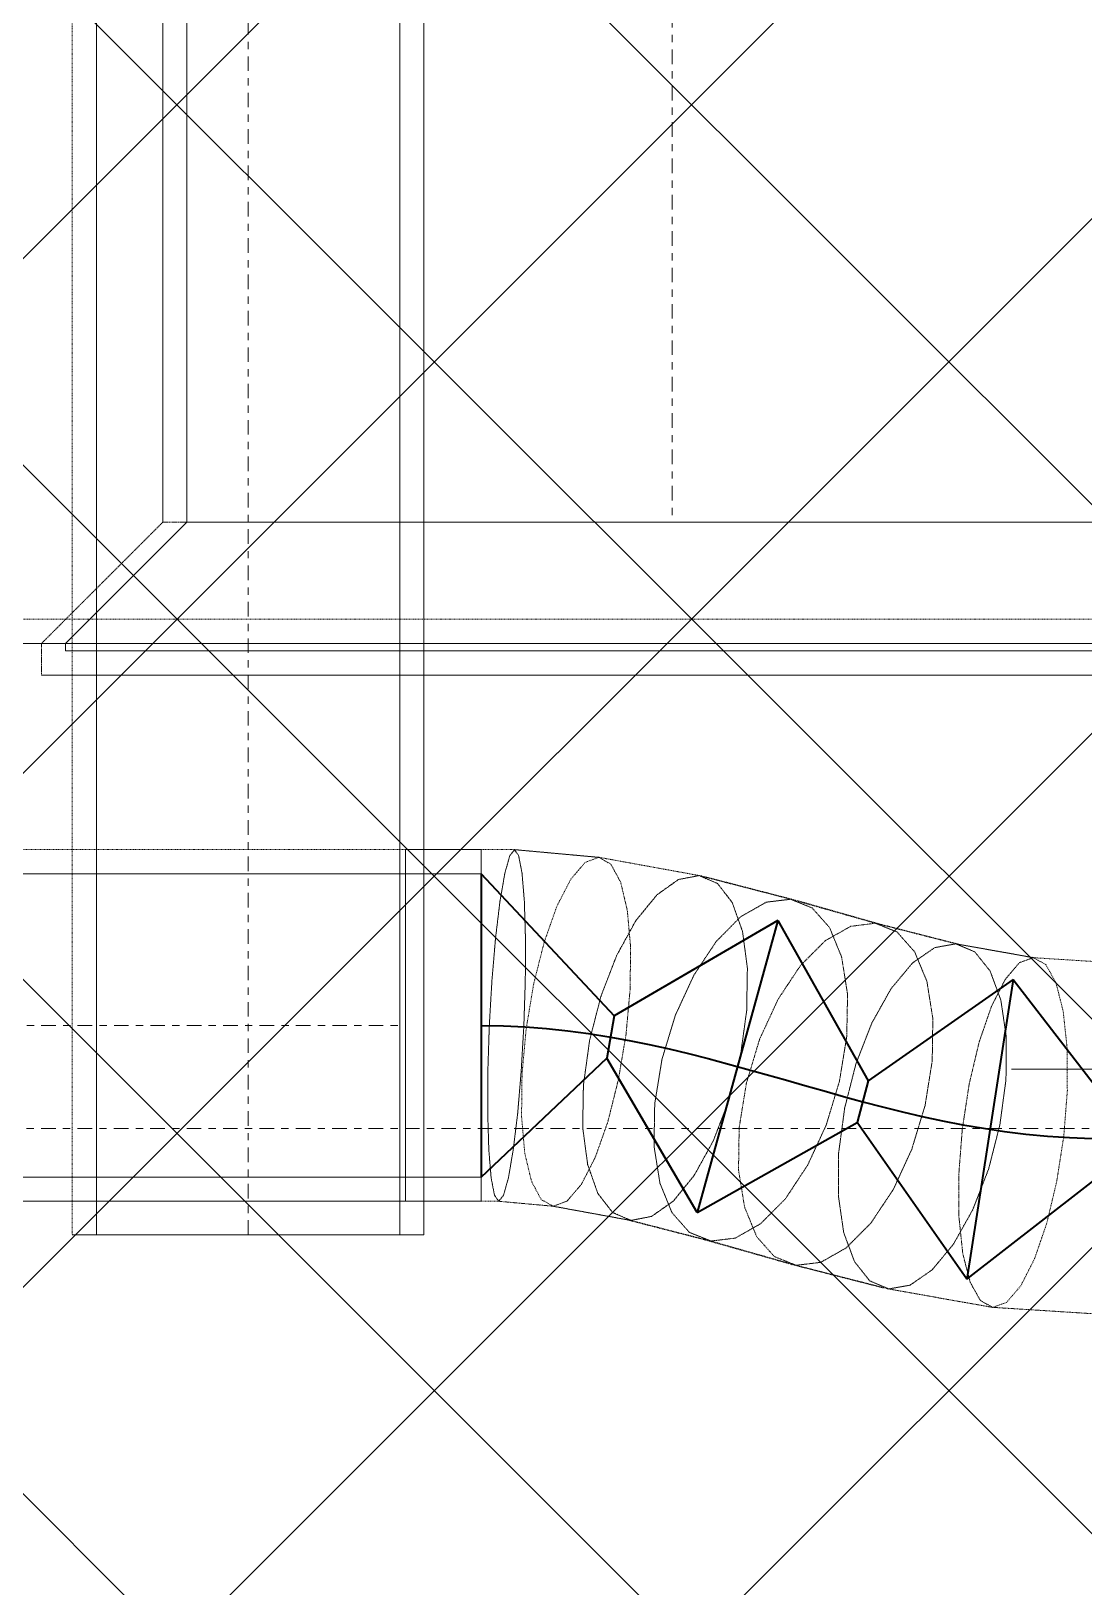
# Model space of a CAD drawing. Header units: inches. Extents: x -83664 to 20107, y -47222 to 19398.
# Drawn here: x -45511 to -44643, y -9226 to -7943 of the extents above; entities that cross this region are included whole.
import ezdxf

# ---------------------------------------------------------------- set-up
doc = ezdxf.new("R2010")
doc.units = ezdxf.units.IN
doc.header["$MEASUREMENT"] = 0
doc.linetypes.add('Center', pattern=[29.999999, 12, -6, 6, -6])
doc.linetypes.add('Hidden 0_50', pattern=[1.0584, 0.5292, -0.5292])
for name, color, linetype, lineweight in [('A-DETL-GENF', 7, 'Continuous', 9), ('M-HVAC-CDFF', 7, 'Continuous', 9), ('M-HVAC-DUCT-CNTR', 7, 'Center', 9)]:
    doc.layers.add(name, color=color, linetype=linetype, lineweight=lineweight)
doc.layers.add('M-HVAC-DUCT', color=7, linetype='Continuous', lineweight=9, true_color=0xffe97f)
doc.layers.add('M-HVAC-DUCT-PATT', color=7, linetype='Continuous', lineweight=35, true_color=0x007f00)

# ---------------------------------------------------------------- blocks, each defined once
blk = doc.blocks.new('GCE-AT-Return Air Rectangular Diffuser - 230x230-V40-FIRST FLOOR AC CONDITIONING LAYOUT - PART A')
at = {"layer": 'A-DETL-GENF', "true_color": 0xff00ff}
for points in [[(0, 205), (36.4, 305), (-36.4, 305)], [(-305, -36.4), (-205, 0), (-305, 36.4)], [(305, -36.4), (305, 36.4), (205, 0)], [(36.4, -305), (0, -205), (-36.4, -305)]]:
    blk.add_hatch(color=6, dxfattribs=at).paths.add_polyline_path(points)
at = {"layer": 'A-DETL-GENF', "color": 6, "true_color": 0xff00ff}
for p, q in [((0, 405), (0, 305)), ((0, 205), (-36.4, 305)), ((-36.4, 305), (36.4, 305)), ((0, 205), (36.4, 305)), ((-165, 165), (165, 165)), ((-165, -165), (-165, 165)), ((-165, 165), (165, -165)), ((165, 165), (165, -165)), ((-205, 0), (-305, 36.4)), ((-305, -36.4), (-305, 36.4)), ((205, 0), (305, 36.4)), ((305, 36.4), (305, -36.4)), ((405, 0), (305, 0)), ((-405, 0), (-305, 0)), ((-205, 0), (-305, -36.4)), ((205, 0), (305, -36.4)), ((165, -165), (-165, -165)), ((0, -205), (-36.4, -305)), ((0, -205), (36.4, -305)), ((-36.4, -305), (36.4, -305)), ((0, -405), (0, -305))]:
    blk.add_line(p, q, dxfattribs=at)
blk = doc.blocks.new('M_Rec to Rnd Transition - Angle - 60 Degree-V126-FIRST FLOOR AC CONDITIONING LAYOUT - PART A')
at = {"layer": 'M-HVAC-DUCT', "color": 6, "true_color": 0xff00ff}
for p, q in [((0, 125), (62.5, 125)), ((62.5, 125), (0, 125)), ((0, 125), (0, -125)), ((0, -125), (0, 125)), ((62.5, 0), (62.5, 125)), ((62.5, 0), (62.5, 125)), ((62.5, -125), (62.5, 0)), ((62.5, -125), (62.5, 0)), ((0, -125), (62.5, -125)), ((62.5, -125), (0, -125))]:
    blk.add_line(p, q, dxfattribs=at)
blk = doc.blocks.new('M_Rec Tap - Beveled - Standard-9392306-FIRST FLOOR AC CONDITIONING LAYOUT - PART A')
at = {"layer": 'M-HVAC-DUCT', "color": 6, "true_color": 0xff00ff}
for p, q in [((0, 500), (-6.096, 500)), ((-6.096, -400), (-6.096, 500)), ((-6.096, 500), (-6.096, -400)), ((-6.096, 500), (0, 500)), ((100, 400), (0, 500)), ((100, 400), (0, 500)), ((100, 400), (100, -400)), ((100, -400), (100, 400)), ((-6.096, -400), (100, -400)), ((100, -400), (-6.096, -400))]:
    blk.add_line(p, q, dxfattribs=at)
blk = doc.blocks.new('TEMW-SMBZ-HO-BM-HVAC-00002_rvt-1-FIRST FLOOR AC CONDITIONING LAYOUT - PART A')
at = {"layer": 'M-HVAC-DUCT', "color": 6, "linetype": 'Hidden 0_50', "true_color": 0xff00ff}
for p, q in [((106054.5, 95843.9), (106054.5, 90023.9)), ((106054.5, 90023.9), (106054.5, 95843.9)), ((106054.5, 90023.9), (105954.5, 89923.9)), ((105954.5, 89923.9), (106054.5, 90023.9)), ((106054.5, 90023.9), (106894.5, 90023.9)), ((106894.5, 90023.9), (106054.5, 90023.9)), ((106894.5, 90023.9), (106054.5, 90023.9)), ((106054.5, 90023.9), (106894.5, 90023.9)), ((107787.7, 89943.9), (105834.3, 89943.9)), ((107787.7, 89943.9), (105834.3, 89943.9)), ((105954.5, 89923.9), (105954.5, 89897.8)), ((105954.5, 89897.8), (105954.5, 89923.9)), ((105954.5, 89897.8), (106894.5, 89897.8)), ((106894.5, 89897.8), (105954.5, 89897.8)), ((106254.7, 89753.9), (105594.4, 89753.9)), ((106254.7, 89753.9), (105594.4, 89753.9)), ((106254.7, 89753.9), (106317.2, 89753.9)), ((106317.2, 89753.9), (106254.7, 89753.9)), ((106254.7, 89463.9), (106254.7, 89753.9)), ((106254.7, 89753.9), (106254.7, 89463.9)), ((106254.7, 89463.9), (106254.7, 89753.9)), ((106254.7, 89753.9), (106254.7, 89463.9)), ((106344.6, 89753.9), (106317.2, 89753.9)), ((106317.2, 89753.9), (106317.2, 89463.9)), ((106317.2, 89753.9), (106317.2, 89463.9)), ((106344.6, 89753.9), (106317.2, 89753.9)), ((106317.2, 89608.9), (106317.2, 89753.9)), ((106317.2, 89608.9), (106317.2, 89753.9)), ((106414, 89747.6), (106344.6, 89753.9)), ((106414.4, 89747.5), (106344.7, 89753.9)), ((106496.8, 89732.5), (106414, 89747.6)), ((106498.9, 89732.2), (106415.4, 89747.4)), ((106572.2, 89713), (106496.8, 89732.5)), ((106576.9, 89712.1), (106500.8, 89731.8)), ((106642.1, 89693.2), (106572.2, 89713)), ((106647.7, 89692), (106577.8, 89711.9)), ((106708.5, 89676.2), (106642.1, 89693.2)), ((106712.5, 89675.5), (106646.7, 89692.3)), ((106772.3, 89664.8), (106708.5, 89676.2)), ((106773.6, 89664.7), (106710.5, 89675.9)), ((106835.6, 89660.8), (106772.3, 89664.8)), ((106835.6, 89660.8), (106772.3, 89664.8)), ((106317.2, 89463.9), (106317.2, 89608.9)), ((106317.2, 89463.9), (106317.2, 89608.9)), ((105594.4, 89463.9), (106254.7, 89463.9)), ((106254.7, 89463.9), (105594.4, 89463.9)), ((106254.7, 89463.9), (106317.2, 89463.9)), ((106317.2, 89463.9), (106254.7, 89463.9)), ((106317.2, 89463.9), (106331.6, 89463.9)), ((106317.2, 89463.9), (106331.6, 89463.9)), ((106331.5, 89463.9), (106376.3, 89459.8)), ((106331.6, 89463.9), (106376.6, 89459.8)), ((106375.2, 89460), (106438.5, 89448.4)), ((106376.6, 89459.8), (106440.6, 89448.1)), ((106436.6, 89448.8), (106501.8, 89432)), ((106440.6, 89448.1), (106506.6, 89431.1)), ((106501, 89432.2), (106571.2, 89412.3)), ((106506.6, 89431.1), (106576.8, 89411.1)), ((106572.1, 89412), (106649.1, 89392.3)), ((106576.8, 89411.1), (106653.2, 89391.6)), ((106651.2, 89391.9), (106737.7, 89376.5)), ((106653.2, 89391.6), (106738.9, 89376.4)), ((106738.9, 89376.4), (106836.2, 89370.2)), ((106739, 89376.4), (106836.2, 89370.2))]:
    blk.add_line(p, q, dxfattribs=at)
at = {"layer": 'M-HVAC-DUCT', "color": 6, "true_color": 0xff00ff}
for p, q in [((106074.5, 90023.9), (106074.5, 95843.9)), ((106074.5, 90023.9), (106074.5, 95843.9)), ((106874.5, 90023.9), (106074.5, 90023.9)), ((106074.5, 90023.9), (106874.5, 90023.9)), ((105834.3, 89923.9), (107787.7, 89923.9)), ((107787.7, 89923.9), (105834.3, 89923.9)), ((105974.5, 89923.9), (105974.5, 89917.8)), ((105974.5, 89923.9), (106874.5, 89923.9)), ((105974.5, 89923.9), (106874.5, 89923.9)), ((105974.5, 89917.8), (105974.5, 89923.9)), ((105974.5, 89917.8), (106874.5, 89917.8)), ((106874.5, 89917.8), (105974.5, 89917.8)), ((105594.4, 89733.9), (106254.7, 89733.9)), ((106254.7, 89733.9), (105594.4, 89733.9)), ((106254.7, 89733.9), (106254.7, 89483.9)), ((106254.7, 89483.9), (106254.7, 89733.9)), ((106254.7, 89483.9), (105594.4, 89483.9)), ((106254.7, 89483.9), (105594.4, 89483.9))]:
    blk.add_line(p, q, dxfattribs=at)
at = {"layer": 'M-HVAC-DUCT', "color": 30, "linetype": 'Hidden 0_50', "true_color": 0xff7f00}
for p, q in [((105979.9, 95381.2), (105979.9, 89436.2)), ((105979.9, 95381.2), (105979.9, 89436.2)), ((106269.9, 89436.2), (106269.9, 95381.2)), ((106269.9, 95381.2), (106269.9, 89436.2)), ((106269.9, 89436.2), (105979.9, 89436.2)), ((105979.9, 89436.2), (106269.9, 89436.2))]:
    blk.add_line(p, q, dxfattribs=at)
at = {"layer": 'M-HVAC-DUCT', "color": 30, "true_color": 0xff7f00}
for p, q in [((105999.9, 89436.2), (105999.9, 95381.2)), ((105999.9, 95381.2), (105999.9, 89436.2)), ((106249.9, 95381.2), (106249.9, 89436.2)), ((106249.9, 95381.2), (106249.9, 89436.2)), ((105999.9, 89436.2), (106249.9, 89436.2)), ((106249.9, 89436.2), (105999.9, 89436.2))]:
    blk.add_line(p, q, dxfattribs=at)
at = {"layer": 'M-HVAC-DUCT', "color": 6, "linetype": 'Hidden 0_50', "true_color": 0xff00ff, "flags": 128}
for points in [[(106344.6, 89753.9), (106340.7, 89748.9), (106336.6, 89734.4), (106332.6, 89711.4), (106329, 89681.4), (106326, 89646.4), (106323.8, 89608.9), (106322.6, 89571.3), (106322.5, 89536.4), (106323.4, 89506.3), (106325.3, 89483.3), (106328.1, 89468.8), (106331.6, 89463.9)], [(106331.6, 89463.9), (106328.1, 89468.8), (106325.3, 89483.3), (106323.4, 89506.3), (106322.5, 89536.4), (106322.6, 89571.3), (106323.8, 89608.9), (106326, 89646.4), (106329, 89681.4), (106332.6, 89711.4), (106336.6, 89734.4), (106340.7, 89748.9), (106344.6, 89753.9)], [(106331.6, 89463.9), (106335.5, 89468.8), (106339.6, 89483.3), (106343.5, 89506.3), (106347.2, 89536.4), (106350.1, 89571.3), (106352.3, 89608.9), (106353.5, 89646.4), (106353.6, 89681.4), (106352.7, 89711.4), (106350.8, 89734.4), (106348, 89748.9), (106344.6, 89753.9)], [(106344.6, 89753.9), (106348, 89748.9), (106350.8, 89734.4), (106352.7, 89711.4), (106353.6, 89681.4), (106353.5, 89646.4), (106352.3, 89608.9), (106350.1, 89571.3), (106347.2, 89536.4), (106343.5, 89506.3), (106339.6, 89483.3), (106335.5, 89468.8), (106331.6, 89463.9)], [(106414, 89747.6), (106402.7, 89743.3), (106391, 89729.5), (106379.5, 89707.2), (106369.1, 89677.7), (106360.4, 89643.3), (106354.2, 89606.1), (106350.8, 89568.8), (106350.4, 89533.8), (106353, 89503.7), (106358.6, 89480.3), (106366.6, 89465.3), (106376.6, 89459.8)], [(106376.6, 89459.8), (106366.6, 89465.3), (106358.6, 89480.3), (106353, 89503.7), (106350.4, 89533.8), (106350.8, 89568.8), (106354.2, 89606.1), (106360.4, 89643.3), (106369.1, 89677.7), (106379.5, 89707.2), (106391, 89729.5), (106402.7, 89743.3), (106414, 89747.6)], [(106376.6, 89459.8), (106387.9, 89464.1), (106399.7, 89477.8), (106411.2, 89500.2), (106421.6, 89529.6), (106430.2, 89564.1), (106436.5, 89601.2), (106439.9, 89638.6), (106440.3, 89673.5), (106437.6, 89703.7), (106432.1, 89727.1), (106424, 89742), (106414, 89747.6)], [(106414, 89747.6), (106424, 89742), (106432.1, 89727.1), (106437.6, 89703.7), (106440.3, 89673.5), (106439.9, 89638.6), (106436.5, 89601.2), (106430.2, 89564.1), (106421.6, 89529.6), (106411.2, 89500.2), (106399.7, 89477.8), (106387.9, 89464.1), (106376.6, 89459.8)], [(106496.8, 89732.5), (106479.8, 89729.3), (106462, 89716.6), (106444.6, 89695.3), (106428.9, 89666.8), (106415.9, 89633.2), (106406.5, 89596.6), (106401.4, 89559.6), (106400.8, 89524.7), (106404.9, 89494.2), (106413.3, 89470.3), (106425.5, 89454.6), (106440.6, 89448.1)], [(106440.6, 89448.1), (106425.5, 89454.6), (106413.3, 89470.3), (106404.9, 89494.2), (106400.8, 89524.7), (106401.4, 89559.6), (106406.5, 89596.6), (106415.9, 89633.2), (106428.9, 89666.8), (106444.6, 89695.3), (106462, 89716.6), (106479.8, 89729.3), (106496.8, 89732.5)], [(106440.6, 89448.1), (106457.6, 89451.4), (106475.5, 89464), (106492.8, 89485.3), (106508.5, 89513.8), (106521.5, 89547.5), (106530.9, 89584), (106536, 89621.1), (106536.6, 89656), (106532.6, 89686.4), (106524.1, 89710.3), (106512, 89726), (106496.8, 89732.5)], [(106496.8, 89732.5), (106512, 89726), (106524.1, 89710.3), (106532.6, 89686.4), (106536.6, 89656), (106536, 89621.1), (106530.9, 89584), (106521.5, 89547.5), (106508.5, 89513.8), (106492.8, 89485.3), (106475.5, 89464), (106457.6, 89451.4), (106440.6, 89448.1)], [(106572.2, 89713), (106552.2, 89710.6), (106531.2, 89698.7), (106510.9, 89678.2), (106492.5, 89650.4), (106477.2, 89617.3), (106466.2, 89581.1), (106460.2, 89544.4), (106459.6, 89509.4), (106464.5, 89478.8), (106474.4, 89454.5), (106488.8, 89438.2), (106506.6, 89431.1)], [(106506.6, 89431.1), (106488.8, 89438.2), (106474.4, 89454.5), (106464.5, 89478.8), (106459.6, 89509.4), (106460.2, 89544.4), (106466.2, 89581.1), (106477.2, 89617.3), (106492.5, 89650.4), (106510.9, 89678.2), (106531.2, 89698.7), (106552.2, 89710.6), (106572.2, 89713)], [(106506.6, 89431.1), (106526.6, 89433.5), (106547.5, 89445.4), (106567.9, 89465.9), (106586.3, 89493.7), (106601.6, 89526.8), (106612.5, 89562.9), (106618.5, 89599.7), (106619.2, 89634.6), (106614.3, 89665.3), (106604.4, 89689.6), (106590, 89705.8), (106572.2, 89713)], [(106572.2, 89713), (106590, 89705.8), (106604.4, 89689.6), (106614.3, 89665.3), (106619.2, 89634.6), (106618.5, 89599.7), (106612.5, 89562.9), (106601.6, 89526.8), (106586.3, 89493.7), (106567.9, 89465.9), (106547.5, 89445.4), (106526.6, 89433.5), (106506.6, 89431.1)], [(106642.1, 89693.2), (106621.9, 89690.7), (106600.9, 89678.9), (106580.4, 89658.4), (106562, 89630.7), (106546.7, 89597.6), (106535.8, 89561.4), (106529.8, 89524.6), (106529.3, 89489.6), (106534.3, 89459), (106544.3, 89434.6), (106558.8, 89418.3), (106576.8, 89411.1)], [(106576.8, 89411.1), (106558.8, 89418.3), (106544.3, 89434.6), (106534.3, 89459), (106529.3, 89489.6), (106529.8, 89524.6), (106535.8, 89561.4), (106546.7, 89597.6), (106562, 89630.7), (106580.4, 89658.4), (106600.9, 89678.9), (106621.9, 89690.7), (106642.1, 89693.2)], [(106576.8, 89411.1), (106597, 89413.5), (106618, 89425.4), (106638.4, 89445.9), (106656.9, 89473.6), (106672.1, 89506.7), (106683.1, 89542.9), (106689, 89579.7), (106689.5, 89614.6), (106684.6, 89645.3), (106674.5, 89669.6), (106660, 89686), (106642.1, 89693.2)], [(106642.1, 89693.2), (106660, 89686), (106674.5, 89669.6), (106684.6, 89645.3), (106689.5, 89614.6), (106689, 89579.7), (106683.1, 89542.9), (106672.1, 89506.7), (106656.9, 89473.6), (106638.4, 89445.9), (106618, 89425.4), (106597, 89413.5), (106576.8, 89411.1)], [(106708.5, 89676.2), (106691, 89673.1), (106672.8, 89660.5), (106655.1, 89639.3), (106639.2, 89610.9), (106626.1, 89577.3), (106616.8, 89540.7), (106611.8, 89503.6), (106611.6, 89468.6), (106616, 89438.1), (106624.9, 89414.1), (106637.5, 89398.2), (106653.2, 89391.6)], [(106653.2, 89391.6), (106637.5, 89398.2), (106624.9, 89414.1), (106616, 89438.1), (106611.6, 89468.6), (106611.8, 89503.6), (106616.8, 89540.7), (106626.1, 89577.3), (106639.2, 89610.9), (106655.1, 89639.3), (106672.8, 89660.5), (106691, 89673.1), (106708.5, 89676.2)], [(106653.2, 89391.6), (106670.7, 89394.7), (106688.9, 89407.3), (106706.5, 89428.5), (106722.4, 89456.9), (106735.5, 89490.5), (106744.8, 89527.1), (106749.8, 89564.2), (106750.1, 89599.2), (106745.6, 89629.7), (106736.8, 89653.7), (106724.1, 89669.6), (106708.5, 89676.2)], [(106708.5, 89676.2), (106724.1, 89669.6), (106736.8, 89653.7), (106745.6, 89629.7), (106750.1, 89599.2), (106749.8, 89564.2), (106744.8, 89527.1), (106735.5, 89490.5), (106722.4, 89456.9), (106706.5, 89428.5), (106688.9, 89407.3), (106670.7, 89394.7), (106653.2, 89391.6)], [(106772.3, 89664.8), (106760.9, 89660.7), (106749.2, 89646.9), (106737.8, 89624.6), (106727.7, 89595.2), (106719.5, 89560.7), (106713.8, 89523.5), (106710.9, 89486), (106711, 89451), (106714.2, 89420.6), (106720.3, 89397.1), (106728.7, 89382), (106738.9, 89376.4)], [(106738.9, 89376.4), (106728.7, 89382), (106720.3, 89397.1), (106714.2, 89420.6), (106711, 89451), (106710.9, 89486), (106713.8, 89523.5), (106719.5, 89560.7), (106727.7, 89595.2), (106737.8, 89624.6), (106749.2, 89646.9), (106760.9, 89660.7), (106772.3, 89664.8)], [(106738.9, 89376.4), (106750.3, 89380.5), (106762.1, 89394.3), (106773.4, 89416.6), (106783.5, 89446), (106791.7, 89480.5), (106797.5, 89517.8), (106800.4, 89555.2), (106800.2, 89590.3), (106797, 89620.6), (106791, 89644.1), (106782.6, 89659.2), (106772.3, 89664.8)], [(106772.3, 89664.8), (106782.6, 89659.2), (106791, 89644.1), (106797, 89620.6), (106800.2, 89590.3), (106800.4, 89555.2), (106797.5, 89517.8), (106791.7, 89480.5), (106783.5, 89446), (106773.4, 89416.6), (106762.1, 89394.3), (106750.3, 89380.5), (106738.9, 89376.4)]]:
    blk.add_lwpolyline(points, dxfattribs=at)
at = {"layer": 'M-HVAC-DUCT-CNTR', "color": 6, "true_color": 0xff00ff}
for p, q in [((106474.5, 95843.9), (106474.5, 90023.9)), ((105594.4, 89608.9), (106254.7, 89608.9)), ((105834.3, 89523.9), (107787.7, 89523.9))]:
    blk.add_line(p, q, dxfattribs=at)
at = {"layer": 'M-HVAC-DUCT-CNTR', "color": 30, "true_color": 0xff7f00}
blk.add_line((106124.9, 89436.2), (106124.9, 95381.2), dxfattribs=at)
at = {"layer": 'M-HVAC-DUCT-CNTR', "color": 6, "linetype": 'Continuous', "lineweight": 35, "true_color": 0xff00ff}
blk.add_open_spline([(106317.2, 89608.9), (106514, 89608.9), (106740.1, 89442.1), (107159.4, 89572.8), (107159.4, 89572.8)], degree=3, knots=[0, 0, 0, 0, 1.936507, 3.195235, 3.195235, 3.195235, 3.195235], dxfattribs=at)
at = {"layer": 'M-HVAC-DUCT-PATT', "color": 6, "true_color": 0xff00ff}
for p, q in [((106317.2, 89733.9), (106426.7, 89616.8)), ((106317.2, 89733.9), (106317.2, 89483.9)), ((106317.2, 89733.9), (106317.2, 89483.9)), ((106561.7, 89695.6), (106426.7, 89616.8)), ((106561.7, 89695.6), (106495.2, 89454.6)), ((106561.7, 89695.6), (106495.2, 89454.6)), ((106561.7, 89695.6), (106636.3, 89563.1)), ((106755.6, 89646.8), (106636.3, 89563.1)), ((106755.6, 89646.8), (106717.6, 89399.7)), ((106755.6, 89646.8), (106717.6, 89399.7)), ((106755.6, 89646.8), (106843.2, 89533.3)), ((106426.7, 89616.8), (106420.8, 89581.9)), ((106317.2, 89483.9), (106420.8, 89581.9)), ((106495.2, 89454.6), (106420.8, 89581.9)), ((106636.3, 89563.1), (106627.2, 89528.9)), ((106495.2, 89454.6), (106627.2, 89528.9)), ((106717.6, 89399.7), (106627.2, 89528.9)), ((106717.6, 89399.7), (106843.7, 89497.9))]:
    blk.add_line(p, q, dxfattribs=at)
at = {"layer": 'M-HVAC-CDFF', "color": 6, "linetype": 'Hidden 0_50', "lineweight": 9, "true_color": 0xff00ff}
blk.add_blockref('GCE-AT-Return Air Rectangular Diffuser - 230x230-V40-FIRST FLOOR AC CONDITIONING LAYOUT - PART A', (107159.4, 89572.8), dxfattribs=at)
at = {"layer": 'M-HVAC-DUCT', "color": 6, "linetype": 'Hidden 0_50', "lineweight": 9, "true_color": 0xff00ff, "rotation": 90}
blk.add_blockref('M_Rec Tap - Beveled - Standard-9392306-FIRST FLOOR AC CONDITIONING LAYOUT - PART A', (106474.5, 89923.9), dxfattribs=at)
at = {"layer": 'M-HVAC-DUCT', "color": 6, "linetype": 'Hidden 0_50', "lineweight": 9, "true_color": 0xff00ff}
blk.add_blockref('M_Rec to Rnd Transition - Angle - 60 Degree-V126-FIRST FLOOR AC CONDITIONING LAYOUT - PART A', (106254.7, 89608.9), dxfattribs=at)
blk = doc.blocks.new('TEMW-SMBZ-HO-BM-HVAC-00002_rvt-2-FIRST FLOOR AC CONDITIONING LAYOUT - PART A')
at = {"layer": 'M-HVAC-DUCT', "color": 6, "linetype": 'Hidden 0_50', "true_color": 0xff00ff}
for p, q in [((106054.5, 95843.9), (106054.5, 90023.9)), ((106054.5, 90023.9), (106054.5, 95843.9)), ((106054.5, 90023.9), (105954.5, 89923.9)), ((105954.5, 89923.9), (106054.5, 90023.9)), ((106054.5, 90023.9), (106894.5, 90023.9)), ((106894.5, 90023.9), (106054.5, 90023.9)), ((106894.5, 90023.9), (106054.5, 90023.9)), ((106054.5, 90023.9), (106894.5, 90023.9)), ((107787.7, 89943.9), (105834.3, 89943.9)), ((107787.7, 89943.9), (105834.3, 89943.9)), ((105954.5, 89923.9), (105954.5, 89897.8)), ((105954.5, 89897.8), (105954.5, 89923.9)), ((105954.5, 89897.8), (106894.5, 89897.8)), ((106894.5, 89897.8), (105954.5, 89897.8)), ((106254.7, 89753.9), (105594.4, 89753.9)), ((106254.7, 89753.9), (105594.4, 89753.9)), ((106254.7, 89753.9), (106317.2, 89753.9)), ((106317.2, 89753.9), (106254.7, 89753.9)), ((106254.7, 89463.9), (106254.7, 89753.9)), ((106254.7, 89753.9), (106254.7, 89463.9)), ((106254.7, 89463.9), (106254.7, 89753.9)), ((106254.7, 89753.9), (106254.7, 89463.9)), ((106344.6, 89753.9), (106317.2, 89753.9)), ((106317.2, 89753.9), (106317.2, 89463.9)), ((106317.2, 89753.9), (106317.2, 89463.9)), ((106344.6, 89753.9), (106317.2, 89753.9)), ((106317.2, 89608.9), (106317.2, 89753.9)), ((106317.2, 89608.9), (106317.2, 89753.9)), ((106414, 89747.6), (106344.6, 89753.9)), ((106414.4, 89747.5), (106344.7, 89753.9)), ((106496.8, 89732.5), (106414, 89747.6)), ((106498.9, 89732.2), (106415.4, 89747.4)), ((106572.2, 89713), (106496.8, 89732.5)), ((106576.9, 89712.1), (106500.8, 89731.8)), ((106642.1, 89693.2), (106572.2, 89713)), ((106647.7, 89692), (106577.8, 89711.9)), ((106708.5, 89676.2), (106642.1, 89693.2)), ((106712.5, 89675.5), (106646.7, 89692.3)), ((106772.3, 89664.8), (106708.5, 89676.2)), ((106773.6, 89664.7), (106710.5, 89675.9)), ((106835.6, 89660.8), (106772.3, 89664.8)), ((106835.6, 89660.8), (106772.3, 89664.8)), ((106317.2, 89463.9), (106317.2, 89608.9)), ((106317.2, 89463.9), (106317.2, 89608.9)), ((105594.4, 89463.9), (106254.7, 89463.9)), ((106254.7, 89463.9), (105594.4, 89463.9)), ((106254.7, 89463.9), (106317.2, 89463.9)), ((106317.2, 89463.9), (106254.7, 89463.9)), ((106317.2, 89463.9), (106331.6, 89463.9)), ((106317.2, 89463.9), (106331.6, 89463.9)), ((106331.5, 89463.9), (106376.3, 89459.8)), ((106331.6, 89463.9), (106376.6, 89459.8)), ((106375.2, 89460), (106438.5, 89448.4)), ((106376.6, 89459.8), (106440.6, 89448.1)), ((106436.6, 89448.8), (106501.8, 89432)), ((106440.6, 89448.1), (106506.6, 89431.1)), ((106501, 89432.2), (106571.2, 89412.3)), ((106506.6, 89431.1), (106576.8, 89411.1)), ((106572.1, 89412), (106649.1, 89392.3)), ((106576.8, 89411.1), (106653.2, 89391.6)), ((106651.2, 89391.9), (106737.7, 89376.5)), ((106653.2, 89391.6), (106738.9, 89376.4)), ((106738.9, 89376.4), (106836.2, 89370.2)), ((106739, 89376.4), (106836.2, 89370.2))]:
    blk.add_line(p, q, dxfattribs=at)
at = {"layer": 'M-HVAC-DUCT', "color": 6, "true_color": 0xff00ff}
for p, q in [((106074.5, 90023.9), (106074.5, 95843.9)), ((106074.5, 90023.9), (106074.5, 95843.9)), ((106874.5, 90023.9), (106074.5, 90023.9)), ((106074.5, 90023.9), (106874.5, 90023.9)), ((105834.3, 89923.9), (107787.7, 89923.9)), ((107787.7, 89923.9), (105834.3, 89923.9)), ((105974.5, 89923.9), (105974.5, 89917.8)), ((105974.5, 89923.9), (106874.5, 89923.9)), ((105974.5, 89923.9), (106874.5, 89923.9)), ((105974.5, 89917.8), (105974.5, 89923.9)), ((105974.5, 89917.8), (106874.5, 89917.8)), ((106874.5, 89917.8), (105974.5, 89917.8)), ((105594.4, 89733.9), (106254.7, 89733.9)), ((106254.7, 89733.9), (105594.4, 89733.9)), ((106254.7, 89733.9), (106254.7, 89483.9)), ((106254.7, 89483.9), (106254.7, 89733.9)), ((106254.7, 89483.9), (105594.4, 89483.9)), ((106254.7, 89483.9), (105594.4, 89483.9))]:
    blk.add_line(p, q, dxfattribs=at)
at = {"layer": 'M-HVAC-DUCT', "color": 30, "linetype": 'Hidden 0_50', "true_color": 0xff7f00}
for p, q in [((105979.9, 95381.2), (105979.9, 89436.2)), ((105979.9, 95381.2), (105979.9, 89436.2)), ((106269.9, 89436.2), (106269.9, 95381.2)), ((106269.9, 95381.2), (106269.9, 89436.2)), ((106269.9, 89436.2), (105979.9, 89436.2)), ((105979.9, 89436.2), (106269.9, 89436.2))]:
    blk.add_line(p, q, dxfattribs=at)
at = {"layer": 'M-HVAC-DUCT', "color": 30, "true_color": 0xff7f00}
for p, q in [((105999.9, 89436.2), (105999.9, 95381.2)), ((105999.9, 95381.2), (105999.9, 89436.2)), ((106249.9, 95381.2), (106249.9, 89436.2)), ((106249.9, 95381.2), (106249.9, 89436.2)), ((105999.9, 89436.2), (106249.9, 89436.2)), ((106249.9, 89436.2), (105999.9, 89436.2))]:
    blk.add_line(p, q, dxfattribs=at)
at = {"layer": 'M-HVAC-DUCT', "color": 6, "linetype": 'Hidden 0_50', "true_color": 0xff00ff, "flags": 128}
for points in [[(106344.6, 89753.9), (106340.7, 89748.9), (106336.6, 89734.4), (106332.6, 89711.4), (106329, 89681.4), (106326, 89646.4), (106323.8, 89608.9), (106322.6, 89571.3), (106322.5, 89536.4), (106323.4, 89506.3), (106325.3, 89483.3), (106328.1, 89468.8), (106331.6, 89463.9)], [(106331.6, 89463.9), (106328.1, 89468.8), (106325.3, 89483.3), (106323.4, 89506.3), (106322.5, 89536.4), (106322.6, 89571.3), (106323.8, 89608.9), (106326, 89646.4), (106329, 89681.4), (106332.6, 89711.4), (106336.6, 89734.4), (106340.7, 89748.9), (106344.6, 89753.9)], [(106331.6, 89463.9), (106335.5, 89468.8), (106339.6, 89483.3), (106343.5, 89506.3), (106347.2, 89536.4), (106350.1, 89571.3), (106352.3, 89608.9), (106353.5, 89646.4), (106353.6, 89681.4), (106352.7, 89711.4), (106350.8, 89734.4), (106348, 89748.9), (106344.6, 89753.9)], [(106344.6, 89753.9), (106348, 89748.9), (106350.8, 89734.4), (106352.7, 89711.4), (106353.6, 89681.4), (106353.5, 89646.4), (106352.3, 89608.9), (106350.1, 89571.3), (106347.2, 89536.4), (106343.5, 89506.3), (106339.6, 89483.3), (106335.5, 89468.8), (106331.6, 89463.9)], [(106414, 89747.6), (106402.7, 89743.3), (106391, 89729.5), (106379.5, 89707.2), (106369.1, 89677.7), (106360.4, 89643.3), (106354.2, 89606.1), (106350.8, 89568.8), (106350.4, 89533.8), (106353, 89503.7), (106358.6, 89480.3), (106366.6, 89465.3), (106376.6, 89459.8)], [(106376.6, 89459.8), (106366.6, 89465.3), (106358.6, 89480.3), (106353, 89503.7), (106350.4, 89533.8), (106350.8, 89568.8), (106354.2, 89606.1), (106360.4, 89643.3), (106369.1, 89677.7), (106379.5, 89707.2), (106391, 89729.5), (106402.7, 89743.3), (106414, 89747.6)], [(106376.6, 89459.8), (106387.9, 89464.1), (106399.7, 89477.8), (106411.2, 89500.2), (106421.6, 89529.6), (106430.2, 89564.1), (106436.5, 89601.2), (106439.9, 89638.6), (106440.3, 89673.5), (106437.6, 89703.7), (106432.1, 89727.1), (106424, 89742), (106414, 89747.6)], [(106414, 89747.6), (106424, 89742), (106432.1, 89727.1), (106437.6, 89703.7), (106440.3, 89673.5), (106439.9, 89638.6), (106436.5, 89601.2), (106430.2, 89564.1), (106421.6, 89529.6), (106411.2, 89500.2), (106399.7, 89477.8), (106387.9, 89464.1), (106376.6, 89459.8)], [(106496.8, 89732.5), (106479.8, 89729.3), (106462, 89716.6), (106444.6, 89695.3), (106428.9, 89666.8), (106415.9, 89633.2), (106406.5, 89596.6), (106401.4, 89559.6), (106400.8, 89524.7), (106404.9, 89494.2), (106413.3, 89470.3), (106425.5, 89454.6), (106440.6, 89448.1)], [(106440.6, 89448.1), (106425.5, 89454.6), (106413.3, 89470.3), (106404.9, 89494.2), (106400.8, 89524.7), (106401.4, 89559.6), (106406.5, 89596.6), (106415.9, 89633.2), (106428.9, 89666.8), (106444.6, 89695.3), (106462, 89716.6), (106479.8, 89729.3), (106496.8, 89732.5)], [(106440.6, 89448.1), (106457.6, 89451.4), (106475.5, 89464), (106492.8, 89485.3), (106508.5, 89513.8), (106521.5, 89547.5), (106530.9, 89584), (106536, 89621.1), (106536.6, 89656), (106532.6, 89686.4), (106524.1, 89710.3), (106512, 89726), (106496.8, 89732.5)], [(106496.8, 89732.5), (106512, 89726), (106524.1, 89710.3), (106532.6, 89686.4), (106536.6, 89656), (106536, 89621.1), (106530.9, 89584), (106521.5, 89547.5), (106508.5, 89513.8), (106492.8, 89485.3), (106475.5, 89464), (106457.6, 89451.4), (106440.6, 89448.1)], [(106572.2, 89713), (106552.2, 89710.6), (106531.2, 89698.7), (106510.9, 89678.2), (106492.5, 89650.4), (106477.2, 89617.3), (106466.2, 89581.1), (106460.2, 89544.4), (106459.6, 89509.4), (106464.5, 89478.8), (106474.4, 89454.5), (106488.8, 89438.2), (106506.6, 89431.1)], [(106506.6, 89431.1), (106488.8, 89438.2), (106474.4, 89454.5), (106464.5, 89478.8), (106459.6, 89509.4), (106460.2, 89544.4), (106466.2, 89581.1), (106477.2, 89617.3), (106492.5, 89650.4), (106510.9, 89678.2), (106531.2, 89698.7), (106552.2, 89710.6), (106572.2, 89713)], [(106506.6, 89431.1), (106526.6, 89433.5), (106547.5, 89445.4), (106567.9, 89465.9), (106586.3, 89493.7), (106601.6, 89526.8), (106612.5, 89562.9), (106618.5, 89599.7), (106619.2, 89634.6), (106614.3, 89665.3), (106604.4, 89689.6), (106590, 89705.8), (106572.2, 89713)], [(106572.2, 89713), (106590, 89705.8), (106604.4, 89689.6), (106614.3, 89665.3), (106619.2, 89634.6), (106618.5, 89599.7), (106612.5, 89562.9), (106601.6, 89526.8), (106586.3, 89493.7), (106567.9, 89465.9), (106547.5, 89445.4), (106526.6, 89433.5), (106506.6, 89431.1)], [(106642.1, 89693.2), (106621.9, 89690.7), (106600.9, 89678.9), (106580.4, 89658.4), (106562, 89630.7), (106546.7, 89597.6), (106535.8, 89561.4), (106529.8, 89524.6), (106529.3, 89489.6), (106534.3, 89459), (106544.3, 89434.6), (106558.8, 89418.3), (106576.8, 89411.1)], [(106576.8, 89411.1), (106558.8, 89418.3), (106544.3, 89434.6), (106534.3, 89459), (106529.3, 89489.6), (106529.8, 89524.6), (106535.8, 89561.4), (106546.7, 89597.6), (106562, 89630.7), (106580.4, 89658.4), (106600.9, 89678.9), (106621.9, 89690.7), (106642.1, 89693.2)], [(106576.8, 89411.1), (106597, 89413.5), (106618, 89425.4), (106638.4, 89445.9), (106656.9, 89473.6), (106672.1, 89506.7), (106683.1, 89542.9), (106689, 89579.7), (106689.5, 89614.6), (106684.6, 89645.3), (106674.5, 89669.6), (106660, 89686), (106642.1, 89693.2)], [(106642.1, 89693.2), (106660, 89686), (106674.5, 89669.6), (106684.6, 89645.3), (106689.5, 89614.6), (106689, 89579.7), (106683.1, 89542.9), (106672.1, 89506.7), (106656.9, 89473.6), (106638.4, 89445.9), (106618, 89425.4), (106597, 89413.5), (106576.8, 89411.1)], [(106708.5, 89676.2), (106691, 89673.1), (106672.8, 89660.5), (106655.1, 89639.3), (106639.2, 89610.9), (106626.1, 89577.3), (106616.8, 89540.7), (106611.8, 89503.6), (106611.6, 89468.6), (106616, 89438.1), (106624.9, 89414.1), (106637.5, 89398.2), (106653.2, 89391.6)], [(106653.2, 89391.6), (106637.5, 89398.2), (106624.9, 89414.1), (106616, 89438.1), (106611.6, 89468.6), (106611.8, 89503.6), (106616.8, 89540.7), (106626.1, 89577.3), (106639.2, 89610.9), (106655.1, 89639.3), (106672.8, 89660.5), (106691, 89673.1), (106708.5, 89676.2)], [(106653.2, 89391.6), (106670.7, 89394.7), (106688.9, 89407.3), (106706.5, 89428.5), (106722.4, 89456.9), (106735.5, 89490.5), (106744.8, 89527.1), (106749.8, 89564.2), (106750.1, 89599.2), (106745.6, 89629.7), (106736.8, 89653.7), (106724.1, 89669.6), (106708.5, 89676.2)], [(106708.5, 89676.2), (106724.1, 89669.6), (106736.8, 89653.7), (106745.6, 89629.7), (106750.1, 89599.2), (106749.8, 89564.2), (106744.8, 89527.1), (106735.5, 89490.5), (106722.4, 89456.9), (106706.5, 89428.5), (106688.9, 89407.3), (106670.7, 89394.7), (106653.2, 89391.6)], [(106772.3, 89664.8), (106760.9, 89660.7), (106749.2, 89646.9), (106737.8, 89624.6), (106727.7, 89595.2), (106719.5, 89560.7), (106713.8, 89523.5), (106710.9, 89486), (106711, 89451), (106714.2, 89420.6), (106720.3, 89397.1), (106728.7, 89382), (106738.9, 89376.4)], [(106738.9, 89376.4), (106728.7, 89382), (106720.3, 89397.1), (106714.2, 89420.6), (106711, 89451), (106710.9, 89486), (106713.8, 89523.5), (106719.5, 89560.7), (106727.7, 89595.2), (106737.8, 89624.6), (106749.2, 89646.9), (106760.9, 89660.7), (106772.3, 89664.8)], [(106738.9, 89376.4), (106750.3, 89380.5), (106762.1, 89394.3), (106773.4, 89416.6), (106783.5, 89446), (106791.7, 89480.5), (106797.5, 89517.8), (106800.4, 89555.2), (106800.2, 89590.3), (106797, 89620.6), (106791, 89644.1), (106782.6, 89659.2), (106772.3, 89664.8)], [(106772.3, 89664.8), (106782.6, 89659.2), (106791, 89644.1), (106797, 89620.6), (106800.2, 89590.3), (106800.4, 89555.2), (106797.5, 89517.8), (106791.7, 89480.5), (106783.5, 89446), (106773.4, 89416.6), (106762.1, 89394.3), (106750.3, 89380.5), (106738.9, 89376.4)]]:
    blk.add_lwpolyline(points, dxfattribs=at)
at = {"layer": 'M-HVAC-DUCT-CNTR', "color": 6, "true_color": 0xff00ff}
for p, q in [((106474.5, 95843.9), (106474.5, 90023.9)), ((105594.4, 89608.9), (106254.7, 89608.9)), ((105834.3, 89523.9), (107787.7, 89523.9))]:
    blk.add_line(p, q, dxfattribs=at)
at = {"layer": 'M-HVAC-DUCT-CNTR', "color": 30, "true_color": 0xff7f00}
blk.add_line((106124.9, 89436.2), (106124.9, 95381.2), dxfattribs=at)
at = {"layer": 'M-HVAC-DUCT-CNTR', "color": 6, "linetype": 'Continuous', "lineweight": 35, "true_color": 0xff00ff}
blk.add_open_spline([(106317.2, 89608.9), (106514, 89608.9), (106740.1, 89442.1), (107159.4, 89572.8), (107159.4, 89572.8)], degree=3, knots=[0, 0, 0, 0, 1.936507, 3.195235, 3.195235, 3.195235, 3.195235], dxfattribs=at)
at = {"layer": 'M-HVAC-DUCT-PATT', "color": 6, "true_color": 0xff00ff}
for p, q in [((106317.2, 89733.9), (106426.7, 89616.8)), ((106317.2, 89733.9), (106317.2, 89483.9)), ((106317.2, 89733.9), (106317.2, 89483.9)), ((106561.7, 89695.6), (106426.7, 89616.8)), ((106561.7, 89695.6), (106495.2, 89454.6)), ((106561.7, 89695.6), (106495.2, 89454.6)), ((106561.7, 89695.6), (106636.3, 89563.1)), ((106755.6, 89646.8), (106636.3, 89563.1)), ((106755.6, 89646.8), (106717.6, 89399.7)), ((106755.6, 89646.8), (106717.6, 89399.7)), ((106755.6, 89646.8), (106843.2, 89533.3)), ((106426.7, 89616.8), (106420.8, 89581.9)), ((106317.2, 89483.9), (106420.8, 89581.9)), ((106495.2, 89454.6), (106420.8, 89581.9)), ((106636.3, 89563.1), (106627.2, 89528.9)), ((106495.2, 89454.6), (106627.2, 89528.9)), ((106717.6, 89399.7), (106627.2, 89528.9)), ((106717.6, 89399.7), (106843.7, 89497.9))]:
    blk.add_line(p, q, dxfattribs=at)
at = {"layer": 'M-HVAC-CDFF', "color": 6, "linetype": 'Hidden 0_50', "lineweight": 9, "true_color": 0xff00ff}
blk.add_blockref('GCE-AT-Return Air Rectangular Diffuser - 230x230-V40-FIRST FLOOR AC CONDITIONING LAYOUT - PART A', (107159.4, 89572.8), dxfattribs=at)
at = {"layer": 'M-HVAC-DUCT', "color": 6, "linetype": 'Hidden 0_50', "lineweight": 9, "true_color": 0xff00ff, "rotation": 90}
blk.add_blockref('M_Rec Tap - Beveled - Standard-9392306-FIRST FLOOR AC CONDITIONING LAYOUT - PART A', (106474.5, 89923.9), dxfattribs=at)
at = {"layer": 'M-HVAC-DUCT', "color": 6, "linetype": 'Hidden 0_50', "lineweight": 9, "true_color": 0xff00ff}
blk.add_blockref('M_Rec to Rnd Transition - Angle - 60 Degree-V126-FIRST FLOOR AC CONDITIONING LAYOUT - PART A', (106254.7, 89608.9), dxfattribs=at)

msp = doc.modelspace()

# ---------------------------------------------------------------- hatches: boundary and pattern name
at = {"layer": 'A-DETL-GENF', "true_color": 0xff0000}
h = msp.add_hatch(dxfattribs=at)
h.set_pattern_fill('FP_59', color=1, style=0, pattern_type=2)
h.set_pattern_definition([(45, (-151456.65, -98372.2), (-212.13203, 212.13203), []), (135, (-151456.65, -98372.2), (-212.13203, -212.13203), [])])
h.paths.add_polyline_path([(-62993, -37189.5), (-27297.3, -37189.5), (-27297.3, -98.4), (-62993, -98.4), (-62993, -33333)])

# ---------------------------------------------------------------- block references
at = {"lineweight": 5}
for name in ['TEMW-SMBZ-HO-BM-HVAC-00002_rvt-1-FIRST FLOOR AC CONDITIONING LAYOUT - PART A', 'TEMW-SMBZ-HO-BM-HVAC-00002_rvt-2-FIRST FLOOR AC CONDITIONING LAYOUT - PART A']:
    msp.add_blockref(name, (-151456.7, -98372.2), dxfattribs=at)

doc.saveas('drawing.dxf')
